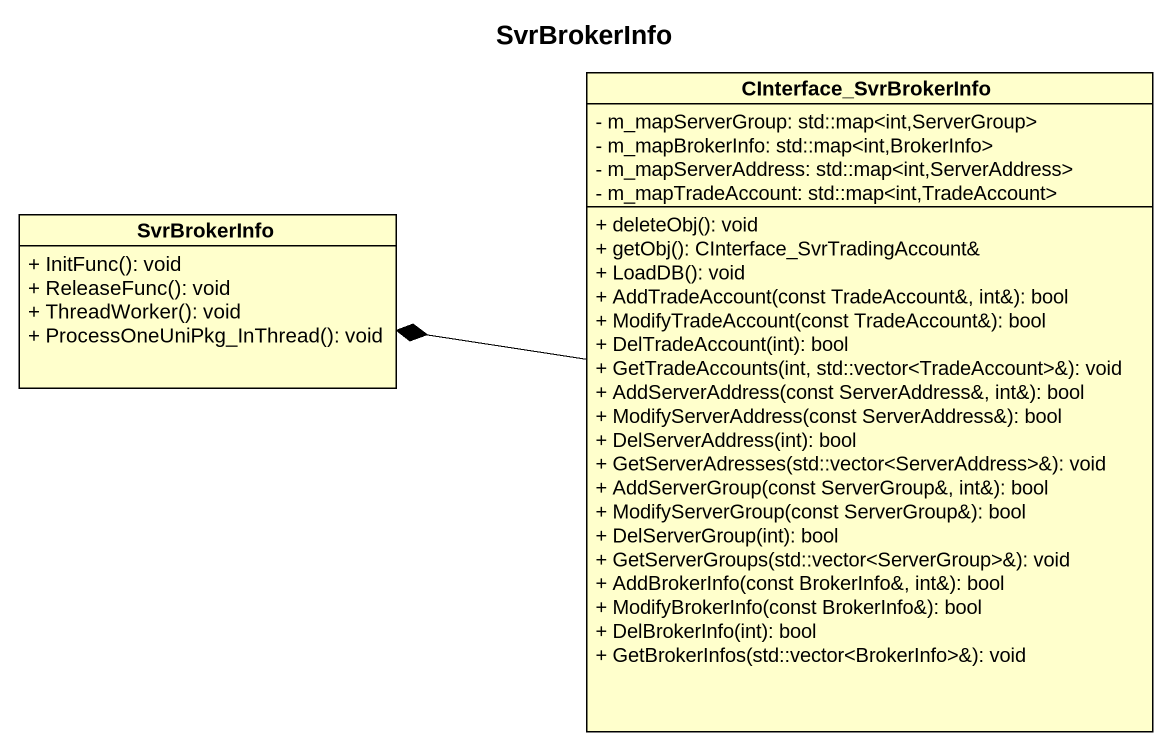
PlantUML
@startuml
title SvrBrokerInfo
hide circle
hide empty members
skinparam classAttributeIconSize 0
class CInterface_SvrBrokerInfo {
  - m_mapServerGroup: std::map<int,ServerGroup>
  - m_mapBrokerInfo: std::map<int,BrokerInfo>
  - m_mapServerAddress: std::map<int,ServerAddress>
  - m_mapTradeAccount: std::map<int,TradeAccount>
  + deleteObj(): void
  + getObj(): CInterface_SvrTradingAccount&
  + LoadDB(): void
  + AddTradeAccount(const TradeAccount&, int&): bool
  + ModifyTradeAccount(const TradeAccount&): bool
  + DelTradeAccount(int): bool
  + GetTradeAccounts(int, std::vector<TradeAccount>&): void
  + AddServerAddress(const ServerAddress&, int&): bool
  + ModifyServerAddress(const ServerAddress&): bool
  + DelServerAddress(int): bool
  + GetServerAdresses(std::vector<ServerAddress>&): void
  + AddServerGroup(const ServerGroup&, int&): bool
  + ModifyServerGroup(const ServerGroup&): bool
  + DelServerGroup(int): bool
  + GetServerGroups(std::vector<ServerGroup>&): void
  + AddBrokerInfo(const BrokerInfo&, int&): bool
  + ModifyBrokerInfo(const BrokerInfo&): bool
  + DelBrokerInfo(int): bool
  + GetBrokerInfos(std::vector<BrokerInfo>&): void
}
class SvrBrokerInfo {
  + InitFunc(): void
  + ReleaseFunc(): void
  + ThreadWorker(): void
  + ProcessOneUniPkg_InThread(): void
}
CInterface_SvrBrokerInfo -left-* SvrBrokerInfo
@enduml
